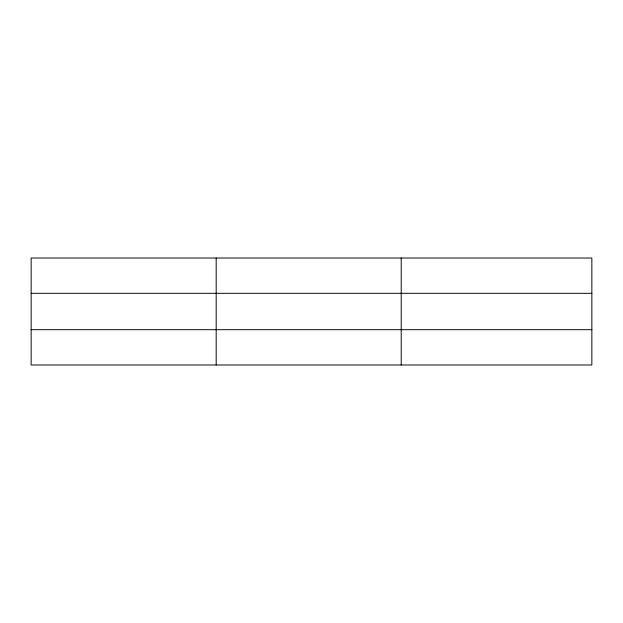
<?xml version="1.0" encoding="UTF-8"?>
<svg xmlns="http://www.w3.org/2000/svg" width="623" height="623" viewBox="0 0 623 623"><rect width="100%" height="100%" fill="white"/><g stroke="black" fill="none" stroke-linecap="round" stroke-linejoin="round"><path stroke-width="0.93" d="M216.181 258.015L216.181 364.985M401.212 258.015L401.212 364.985M591.85 329.684L591.85 364.985L31.15 364.985L31.15 258.015L591.85 258.015L591.85 329.684L31.15 329.684M31.15 293.316L591.85 293.316"/></g></svg>
